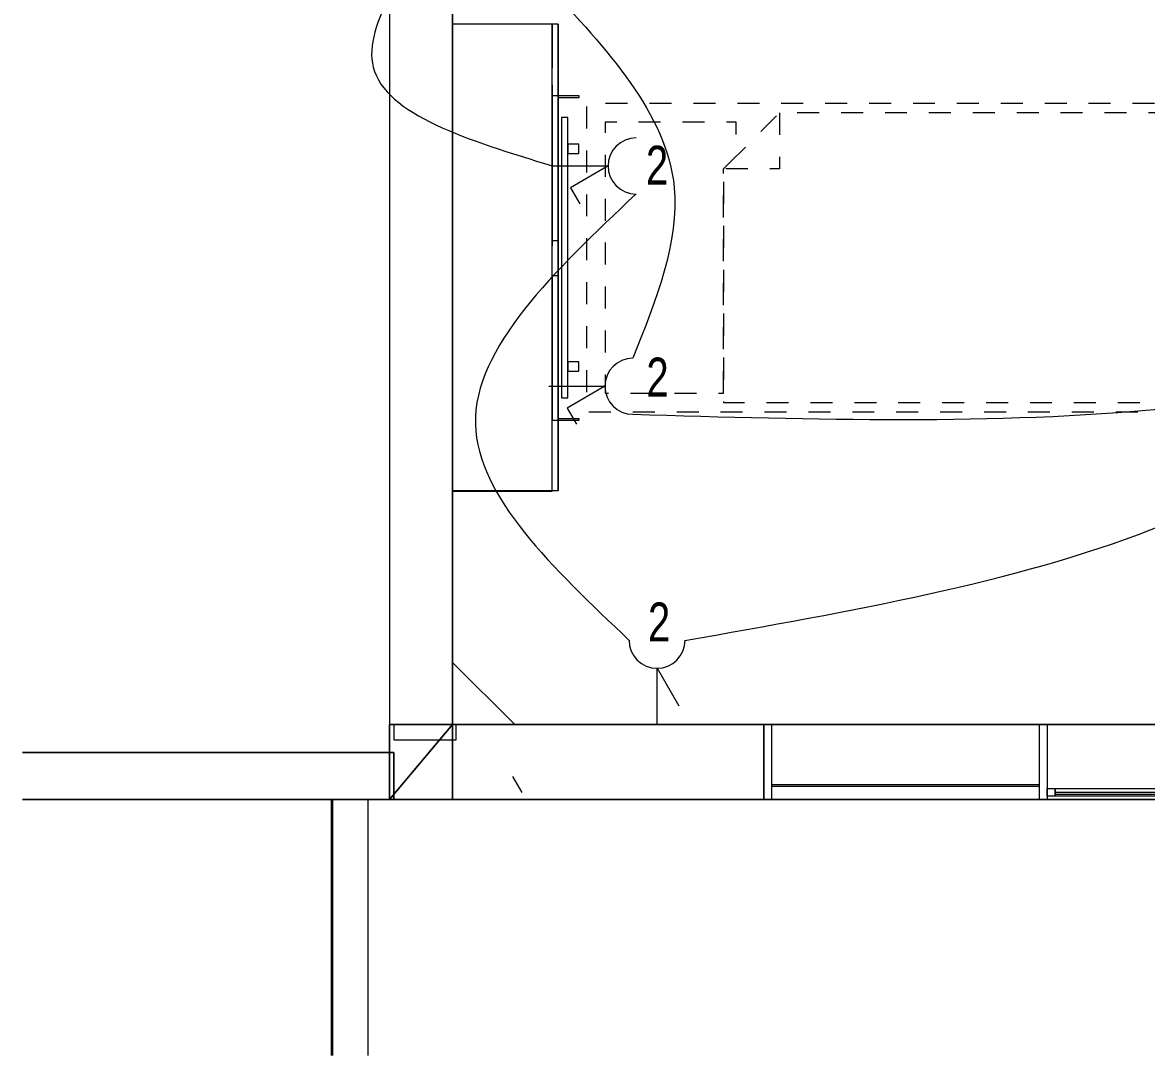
# Model space of a CAD drawing. Header units: millimetres. Extents: x -12392 to 16131, y -4930 to 15514.
# Drawn here: x -12392 to -8780, y -4930 to -1611 of the extents above; entities that cross this region are included whole.
import ezdxf

# ---------------------------------------------------------------- set-up
doc = ezdxf.new("R2010")
doc.units = ezdxf.units.MM
doc.linetypes.add('IMPORT-Hidden Line', pattern=[195.611112, 141.111112, -54.5])
doc.linetypes.add('IMPORT-Small Dashed', pattern=[141.111111, 70.555556, -70.555556])
for name, color, linetype, lineweight in [('0_Pen_No__1', 250, 'Continuous', 13), ('0_Pen_No__195', 252, 'Continuous', 13), ('0_Pen_No__40', 130, 'Continuous', 35), ('A-Des_ Fittings Joinery_Pen_No__81', 251, 'Continuous', 18), ('A-Des_ Furniture_Pen_No__81', 251, 'Continuous', 18), ('A-Des_ Walls', 250, 'Continuous', 13), ('A-Des_ Walls_Pen_No__216', 7, 'Continuous', 18), ('A-Des_ Walls_Pen_No__81', 251, 'Continuous', 18), ('Essential Power - MEC1', 1, 'Continuous', 13), ('L06 Enlarged Ground Proposed Plan 01_GFEnlarged Proposed Plan 01_dwg', 8, 'Continuous', 13), ('New_A-Des_ Floors_Pen_No__89', 7, 'Continuous', 18), ('New_A-Des_ Walls_Pen_No__27', 7, 'Continuous', 18), ('New_A-Des_ Zones_Pen_No__94', 7, 'Continuous', 18), ('New_ARCHICAD Windows_Pen_No__181', 90, 'Continuous', 5), ('New_ARCHICAD Windows_Pen_No__3', 7, 'Continuous', 18), ('Non-Essential Power - MEC', 10, 'Continuous', 13)]:
    doc.layers.add(name, color=color, linetype=linetype, lineweight=lineweight)
doc.styles.add('Arial Narrow', font='ARIALN.TTF', dxfattribs={"width": 0.9, "height": 125})

# ---------------------------------------------------------------- blocks, each defined once
blk = doc.blocks.new('L06 Enlarged Ground Proposed Plan 01_GFEnlarged Proposed Plan 01_dwg_Slab_40_1-12186624-NEW GROUND FLOOR LAYOUT - ELECTRICAL PROPOSED PLAN 01')
at = {"layer": 'A-Des_ Fittings Joinery_Pen_No__81', "color": 254, "flags": 128}
blk.add_lwpolyline([(-11010.3, -3116.7), (-10690.3, -3116.7), (-10690.3, -1616.7), (-11010.3, -1616.7)], close=True, dxfattribs=at)
blk = doc.blocks.new('L06 Enlarged Ground Proposed Plan 01_GFEnlarged Proposed Plan 01_dwg_Wall_11_1-12186646-NEW GROUND FLOOR LAYOUT - ELECTRICAL PROPOSED PLAN 01')
at = {"layer": 'A-Des_ Walls', "color": 10, "flags": 128}
blk.add_lwpolyline([(-11010.3, -3866.7), (-11010.3, 1133.3), (-11213.3, 1133.3), (-11213.3, -3866.7)], close=True, dxfattribs=at)
at = {"layer": 'A-Des_ Walls_Pen_No__81', "color": 254}
for p, q in [((-11213.3, 1133.3), (-11213.3, -3866.7)), ((-11010.3, -3866.7), (-11010.3, 1133.3))]:
    blk.add_line(p, q, dxfattribs=at)
blk = doc.blocks.new('L06 Enlarged Ground Proposed Plan 01_GFEnlarged Proposed Plan 01_dwg_CI Tools Window-12186650-NEW GROUND FLOOR LAYOUT - ELECTRICAL PROPOSED PLAN 01')
at = {"layer": 'New_ARCHICAD Windows_Pen_No__181', "color": 53}
for p, q in [((-9985.3, -4058.7), (-9124.1, -4058.7)), ((-9985.3, -4064.7), (-9124.1, -4064.7)), ((-7326.6, -4058.7), (-6465.3, -4058.7)), ((-7326.6, -4064.7), (-6465.3, -4064.7)), ((-9074.1, -4083.7), (-8262.8, -4083.7)), ((-9074.1, -4089.7), (-8262.8, -4089.7)), ((-8187.8, -4083.7), (-7376.6, -4083.7)), ((-8187.8, -4089.7), (-7376.6, -4089.7))]:
    blk.add_line(p, q, dxfattribs=at)
at = {"layer": 'New_ARCHICAD Windows_Pen_No__3', "color": 253}
for p, q in [((-9985.3, -3866.7), (-6465.3, -3866.7)), ((-6465.3, -4106.7), (-9985.3, -4106.7))]:
    blk.add_line(p, q, dxfattribs=at)
at = {"layer": 'New_ARCHICAD Windows_Pen_No__3', "color": 253, "flags": 128}
for points in [[(-10010.3, -4106.7), (-10010.3, -3866.7), (-9985.3, -3866.7), (-9985.3, -4106.7)], [(-9124.1, -4106.7), (-9124.1, -3866.7), (-9099.1, -3866.7), (-9099.1, -4106.7)], [(-8237.8, -4106.7), (-8237.8, -3866.7), (-8212.8, -3866.7), (-8212.8, -4106.7)], [(-7351.6, -4106.7), (-7351.6, -3866.7), (-7326.6, -3866.7), (-7326.6, -4106.7)], [(-6440.3, -4106.7), (-6440.3, -3866.7), (-6465.3, -3866.7), (-6465.3, -4106.7)]]:
    blk.add_lwpolyline(points, close=True, dxfattribs=at)
for points in [[(-8262.8, -4071.7), (-8237.8, -4071.7), (-8237.8, -4096.7), (-8262.8, -4096.7), (-8262.8, -4071.7), (-8237.8, -4071.7), (-8237.8, -4096.7), (-8262.8, -4096.7), (-9074.1, -4096.7), (-9099.1, -4096.7), (-9099.1, -4071.7), (-9074.1, -4071.7), (-9074.1, -4096.7), (-9099.1, -4096.7), (-9099.1, -4071.7), (-9074.1, -4071.7)], [(-9074.1, -4096.7), (-9074.1, -4071.7), (-8262.8, -4071.7), (-8262.8, -4096.7)], [(-7376.6, -4071.7), (-7351.6, -4071.7), (-7351.6, -4096.7), (-7376.6, -4096.7), (-7376.6, -4071.7), (-7351.6, -4071.7), (-7351.6, -4096.7), (-7376.6, -4096.7), (-8187.8, -4096.7), (-8212.8, -4096.7), (-8212.8, -4071.7), (-8187.8, -4071.7), (-8187.8, -4096.7), (-8212.8, -4096.7), (-8212.8, -4071.7), (-8187.8, -4071.7)], [(-8187.8, -4096.7), (-8187.8, -4071.7), (-7376.6, -4071.7), (-7376.6, -4096.7)]]:
    blk.add_lwpolyline(points, dxfattribs=at)
blk = doc.blocks.new('L06 Enlarged Ground Proposed Plan 01_GFEnlarged Proposed Plan 01_dwg_Wall_13_1-12186657-NEW GROUND FLOOR LAYOUT - ELECTRICAL PROPOSED PLAN 01')
at = {"layer": 'A-Des_ Walls', "color": 10, "flags": 128}
for points in [[(-11213.3, -3866.7), (-11213.3, -4106.7), (-11010.3, -3866.7)], [(-11010.3, -3866.7), (-11213.3, -4106.7), (-11010.3, -4106.7)], [(-11010.3, -4106.7), (-10010.3, -4106.7), (-10010.3, -4056.7), (-10010.3, -4006.7), (-10010.3, -3866.7), (-11010.3, -3866.7)], [(-10010.3, -3866.7), (-10010.3, -4106.7), (-8225.3, -4106.7), (-8225.3, -3866.7)]]:
    blk.add_lwpolyline(points, close=True, dxfattribs=at)
at = {"layer": 'A-Des_ Walls_Pen_No__81', "color": 254}
blk.add_line((-10010.3, -3866.7), (-11010.3, -3866.7), dxfattribs=at)
at = {"layer": 'A-Des_ Walls_Pen_No__81', "color": 254, "flags": 128}
blk.add_lwpolyline([(-10010.3, -4106.7), (-11213.3, -4106.7), (-11213.3, -3866.7)], dxfattribs=at)
at = {"layer": 'New_A-Des_ Walls_Pen_No__27', "color": 253, "flags": 128}
blk.add_lwpolyline([(-10010.3, -3866.7), (-10010.3, -4006.7), (-10010.3, -4056.7), (-10010.3, -4106.7)], dxfattribs=at)
blk.add_blockref('L06 Enlarged Ground Proposed Plan 01_GFEnlarged Proposed Plan 01_dwg_CI Tools Window-12186650-NEW GROUND FLOOR LAYOUT - ELECTRICAL PROPOSED PLAN 01', (0, 0))
blk = doc.blocks.new('L06 Enlarged Ground Proposed Plan 01_GFEnlarged Proposed Plan 01_dwg_Wall_97_1-12186781-NEW GROUND FLOOR LAYOUT - ELECTRICAL PROPOSED PLAN 01')
at = {"layer": 'A-Des_ Walls', "color": 10, "flags": 128}
blk.add_lwpolyline([(-12392.4, -4106.7), (-11199, -4106.7), (-11199, -3956.7), (-12392.4, -3956.7)], dxfattribs=at)
at = {"layer": 'A-Des_ Walls_Pen_No__81', "color": 254, "flags": 128}
blk.add_lwpolyline([(-12392.4, -3956.7), (-11199, -3956.7), (-11199, -4106.7), (-12392.4, -4106.7)], dxfattribs=at)
blk = doc.blocks.new('L06 Enlarged Ground Proposed Plan 01_GFEnlarged Proposed Plan 01_dwg_Wall_98_1-12186782-NEW GROUND FLOOR LAYOUT - ELECTRICAL PROPOSED PLAN 01')
at = {"layer": 'A-Des_ Walls', "color": 10, "flags": 128}
blk.add_lwpolyline([(-10999, -3915.2), (-10999, -3866.7), (-11199, -3866.7), (-11199, -3915.2)], close=True, dxfattribs=at)
at = {"layer": 'A-Des_ Walls_Pen_No__81', "color": 254, "flags": 128}
blk.add_lwpolyline([(-11199, -3866.7), (-11199, -3915.2), (-10999, -3915.2), (-10999, -3866.7)], dxfattribs=at)
blk = doc.blocks.new('L06 Enlarged Ground Proposed Plan 01_GFEnlarged Proposed Plan 01_dwg_Wall_140_1-12186833-NEW GROUND FLOOR LAYOUT - ELECTRICAL PROPOSED PLAN 01')
at = {"layer": 'A-Des_ Fittings Joinery_Pen_No__81', "color": 254, "flags": 128}
blk.add_lwpolyline([(-10659.6, -1916.7), (-10659.6, -2816.7), (-10639.6, -2816.7), (-10639.6, -1916.7)], close=True, dxfattribs=at)
blk = doc.blocks.new('L06 Enlarged Ground Proposed Plan 01_GFEnlarged Proposed Plan 01_dwg_Wall_141_1-12186834-NEW GROUND FLOOR LAYOUT - ELECTRICAL PROPOSED PLAN 01')
at = {"layer": 'A-Des_ Fittings Joinery_Pen_No__81', "color": 254, "flags": 128}
blk.add_lwpolyline([(-10690.3, -2425.2), (-10690.3, -2889.2), (-10670.3, -2889.2), (-10670.3, -2425.2)], close=True, dxfattribs=at)
blk = doc.blocks.new('L06 Enlarged Ground Proposed Plan 01_GFEnlarged Proposed Plan 01_dwg_Wall_142_1-12186835-NEW GROUND FLOOR LAYOUT - ELECTRICAL PROPOSED PLAN 01')
at = {"layer": 'A-Des_ Fittings Joinery_Pen_No__81', "color": 254, "flags": 128}
blk.add_lwpolyline([(-10670.3, -2889.2), (-10603.4, -2889.2), (-10603.4, -2884.2), (-10670.3, -2884.2)], close=True, dxfattribs=at)
blk = doc.blocks.new('L06 Enlarged Ground Proposed Plan 01_GFEnlarged Proposed Plan 01_dwg_Wall_143_1-12186836-NEW GROUND FLOOR LAYOUT - ELECTRICAL PROPOSED PLAN 01')
at = {"layer": 'A-Des_ Fittings Joinery_Pen_No__81', "color": 254, "flags": 128}
blk.add_lwpolyline([(-10670.3, -2311.2), (-10670.3, -1847.2), (-10690.3, -1847.2), (-10690.3, -2311.2)], close=True, dxfattribs=at)
blk = doc.blocks.new('L06 Enlarged Ground Proposed Plan 01_GFEnlarged Proposed Plan 01_dwg_Wall_144_1-12186837-NEW GROUND FLOOR LAYOUT - ELECTRICAL PROPOSED PLAN 01')
at = {"layer": 'A-Des_ Fittings Joinery_Pen_No__81', "color": 254, "flags": 128}
blk.add_lwpolyline([(-10670.3, -1852.2), (-10603.4, -1852.2), (-10603.4, -1847.2), (-10670.3, -1847.2)], close=True, dxfattribs=at)
blk = doc.blocks.new('L06 Enlarged Ground Proposed Plan 01_GFEnlarged Proposed Plan 01_dwg_Wall_145_1-12186838-NEW GROUND FLOOR LAYOUT - ELECTRICAL PROPOSED PLAN 01')
at = {"layer": 'A-Des_ Fittings Joinery_Pen_No__81', "color": 254, "flags": 128}
blk.add_lwpolyline([(-10604.3, -2701.7), (-10639.6, -2701.7), (-10639.6, -2731.7), (-10604.3, -2731.7)], close=True, dxfattribs=at)
blk = doc.blocks.new('L06 Enlarged Ground Proposed Plan 01_GFEnlarged Proposed Plan 01_dwg_Wall_146_1-12186839-NEW GROUND FLOOR LAYOUT - ELECTRICAL PROPOSED PLAN 01')
at = {"layer": 'A-Des_ Fittings Joinery_Pen_No__81', "color": 254, "flags": 128}
blk.add_lwpolyline([(-10604.3, -2001.7), (-10639.6, -2001.7), (-10639.6, -2031.7), (-10604.3, -2031.7)], close=True, dxfattribs=at)
blk = doc.blocks.new('L06 Enlarged Ground Proposed Plan 01_GFEnlarged Proposed Plan 01_dwg_Hospital Bed 24_54__1-12186908-NEW GROUND FLOOR LAYOUT - ELECTRICAL PROPOSED PLAN 01')
at = {"layer": 'A-Des_ Furniture_Pen_No__81', "color": 254, "linetype": 'IMPORT-Small Dashed', "flags": 128}
for points in [[(-8474.3, -2861.7), (-8474.3, -1871.7), (-10579.3, -1871.7), (-10579.3, -2861.7)], [(-8504.3, -2831.7), (-8504.3, -1901.7), (-9959.3, -1901.7), (-10139.3, -2081.7), (-10139.3, -2831.7)], [(-10139.3, -2801.7), (-10139.3, -2081.7), (-10099.3, -2041.7), (-10099.3, -1931.7), (-10519.3, -1931.7), (-10519.3, -2801.7)]]:
    blk.add_lwpolyline(points, close=True, dxfattribs=at)
blk.add_lwpolyline([(-9959.3, -1901.7), (-9959.3, -2081.7), (-10139.3, -2081.7)], dxfattribs=at)
blk = doc.blocks.new('L06 Enlarged Ground Proposed Plan 01_GFEnlarged Proposed Plan 01_dwg_Slab_66_1-12187157-NEW GROUND FLOOR LAYOUT - ELECTRICAL PROPOSED PLAN 01')
at = {"layer": 'New_A-Des_ Floors_Pen_No__89', "color": 253, "flags": 128}
blk.add_lwpolyline([(-11281.4, -4929.5), (-11281.4, -4106.7), (12066.4, -4106.7)], dxfattribs=at)
blk = doc.blocks.new('L06 Enlarged Ground Proposed Plan 01_GFEnlarged Proposed Plan 01_dwg_Cadimage Cabinet_223__1-12187253-NEW GROUND FLOOR LAYOUT - ELECTRICAL PROPOSED PLAN 01')
at = {"layer": 'A-Des_ Fittings Joinery_Pen_No__81', "color": 254, "linetype": 'IMPORT-Hidden Line'}
for p, q in [((-11010.3, -3116.2), (-11010.3, -2741.7)), ((-10690.3, -3116.2), (-10690.3, -2741.7))]:
    blk.add_line(p, q, dxfattribs=at)
at = {"layer": 'A-Des_ Fittings Joinery_Pen_No__81', "color": 254, "flags": 128}
blk.add_lwpolyline([(-10670.3, -3116.2), (-10670.3, -2741.7), (-10670.3, -3116.2), (-11010.3, -3116.2), (-11010.3, -2741.7)], dxfattribs=at)
blk = doc.blocks.new('L06 Enlarged Ground Proposed Plan 01_GFEnlarged Proposed Plan 01_dwg_Cadimage Cabinet_224__1-12187254-NEW GROUND FLOOR LAYOUT - ELECTRICAL PROPOSED PLAN 01')
at = {"layer": 'A-Des_ Fittings Joinery_Pen_No__81', "color": 254, "linetype": 'IMPORT-Hidden Line'}
for p, q in [((-11010.3, -2741.7), (-11010.3, -2366.7)), ((-10690.3, -2741.7), (-10690.3, -2366.7))]:
    blk.add_line(p, q, dxfattribs=at)
at = {"layer": 'A-Des_ Fittings Joinery_Pen_No__81', "color": 254}
blk.add_line((-11010.3, -2741.7), (-11010.3, -2366.7), dxfattribs=at)
at = {"layer": 'A-Des_ Fittings Joinery_Pen_No__81', "color": 254, "flags": 128}
blk.add_lwpolyline([(-10670.3, -2366.7), (-10670.3, -2741.7)], close=True, dxfattribs=at)
blk = doc.blocks.new('L06 Enlarged Ground Proposed Plan 01_GFEnlarged Proposed Plan 01_dwg_Cadimage Cabinet_225__1-12187255-NEW GROUND FLOOR LAYOUT - ELECTRICAL PROPOSED PLAN 01')
at = {"layer": 'A-Des_ Fittings Joinery_Pen_No__81', "color": 254, "linetype": 'IMPORT-Hidden Line'}
for p, q in [((-11010.3, -1616.7), (-11010.3, -1991.7)), ((-10690.3, -1616.7), (-10690.3, -1991.7))]:
    blk.add_line(p, q, dxfattribs=at)
at = {"layer": 'A-Des_ Fittings Joinery_Pen_No__81', "color": 254, "flags": 128}
blk.add_lwpolyline([(-10670.3, -1616.7), (-10670.3, -1991.7), (-10670.3, -1616.7), (-11010.3, -1616.7), (-11010.3, -1991.7)], dxfattribs=at)
blk = doc.blocks.new('L06 Enlarged Ground Proposed Plan 01_GFEnlarged Proposed Plan 01_dwg_Cadimage Cabinet_226__1-12187256-NEW GROUND FLOOR LAYOUT - ELECTRICAL PROPOSED PLAN 01')
at = {"layer": 'A-Des_ Fittings Joinery_Pen_No__81', "color": 254, "linetype": 'IMPORT-Hidden Line'}
for p, q in [((-11010.3, -1991.7), (-11010.3, -2366.7)), ((-10690.3, -1991.7), (-10690.3, -2366.7))]:
    blk.add_line(p, q, dxfattribs=at)
at = {"layer": 'A-Des_ Fittings Joinery_Pen_No__81', "color": 254}
blk.add_line((-11010.3, -1991.7), (-11010.3, -2366.7), dxfattribs=at)
at = {"layer": 'A-Des_ Fittings Joinery_Pen_No__81', "color": 254, "flags": 128}
blk.add_lwpolyline([(-10670.3, -2366.7), (-10670.3, -1991.7)], close=True, dxfattribs=at)
blk = doc.blocks.new('L06 Enlarged Ground Proposed Plan 01_GFEnlarged Proposed Plan 01_dwg-12095837-NEW GROUND FLOOR LAYOUT - ELECTRICAL PROPOSED PLAN 01')
at = {"layer": '0_Pen_No__1', "color": 9}
blk.add_line((-10810.3, -3866.7), (-11010.3, -3666.7), dxfattribs=at)
at = {"layer": '0_Pen_No__195', "color": 9}
blk.add_line((-10010.3, -3866.7), (-6440.3, -3866.7), dxfattribs=at)
at = {"layer": '0_Pen_No__40', "color": 133}
blk.add_line((-11398.1, -4106.7), (-11398.1, -4929.5), dxfattribs=at)
at = {"layer": 'A-Des_ Walls_Pen_No__216', "color": 253, "flags": 128}
blk.add_lwpolyline([(-10810.3, -3866.7), (-11010.3, -3666.7), (-11010.3, -3866.7)], close=True, dxfattribs=at)
at = {"layer": 'New_A-Des_ Zones_Pen_No__94', "color": 253, "flags": 128}
blk.add_lwpolyline([(-11010.3, 1133.3), (-11010.3, -3866.7), (-5440.3, -3866.7), (-5440.3, -1116.7), (-7330.3, -1116.7), (-7330.3, -1936.7), (-7450.3, -1936.7), (-7450.3, -1116.7), (-7450.3, 1133.3)], close=True, dxfattribs=at)
for name in ['L06 Enlarged Ground Proposed Plan 01_GFEnlarged Proposed Plan 01_dwg_Wall_11_1-12186646-NEW GROUND FLOOR LAYOUT - ELECTRICAL PROPOSED PLAN 01', 'L06 Enlarged Ground Proposed Plan 01_GFEnlarged Proposed Plan 01_dwg_Slab_40_1-12186624-NEW GROUND FLOOR LAYOUT - ELECTRICAL PROPOSED PLAN 01', 'L06 Enlarged Ground Proposed Plan 01_GFEnlarged Proposed Plan 01_dwg_Cadimage Cabinet_225__1-12187255-NEW GROUND FLOOR LAYOUT - ELECTRICAL PROPOSED PLAN 01', 'L06 Enlarged Ground Proposed Plan 01_GFEnlarged Proposed Plan 01_dwg_Wall_143_1-12186836-NEW GROUND FLOOR LAYOUT - ELECTRICAL PROPOSED PLAN 01', 'L06 Enlarged Ground Proposed Plan 01_GFEnlarged Proposed Plan 01_dwg_Wall_144_1-12186837-NEW GROUND FLOOR LAYOUT - ELECTRICAL PROPOSED PLAN 01', 'L06 Enlarged Ground Proposed Plan 01_GFEnlarged Proposed Plan 01_dwg_Hospital Bed 24_54__1-12186908-NEW GROUND FLOOR LAYOUT - ELECTRICAL PROPOSED PLAN 01', 'L06 Enlarged Ground Proposed Plan 01_GFEnlarged Proposed Plan 01_dwg_Wall_140_1-12186833-NEW GROUND FLOOR LAYOUT - ELECTRICAL PROPOSED PLAN 01', 'L06 Enlarged Ground Proposed Plan 01_GFEnlarged Proposed Plan 01_dwg_Cadimage Cabinet_226__1-12187256-NEW GROUND FLOOR LAYOUT - ELECTRICAL PROPOSED PLAN 01', 'L06 Enlarged Ground Proposed Plan 01_GFEnlarged Proposed Plan 01_dwg_Wall_146_1-12186839-NEW GROUND FLOOR LAYOUT - ELECTRICAL PROPOSED PLAN 01', 'L06 Enlarged Ground Proposed Plan 01_GFEnlarged Proposed Plan 01_dwg_Cadimage Cabinet_224__1-12187254-NEW GROUND FLOOR LAYOUT - ELECTRICAL PROPOSED PLAN 01', 'L06 Enlarged Ground Proposed Plan 01_GFEnlarged Proposed Plan 01_dwg_Wall_141_1-12186834-NEW GROUND FLOOR LAYOUT - ELECTRICAL PROPOSED PLAN 01', 'L06 Enlarged Ground Proposed Plan 01_GFEnlarged Proposed Plan 01_dwg_Wall_145_1-12186838-NEW GROUND FLOOR LAYOUT - ELECTRICAL PROPOSED PLAN 01', 'L06 Enlarged Ground Proposed Plan 01_GFEnlarged Proposed Plan 01_dwg_Cadimage Cabinet_223__1-12187253-NEW GROUND FLOOR LAYOUT - ELECTRICAL PROPOSED PLAN 01', 'L06 Enlarged Ground Proposed Plan 01_GFEnlarged Proposed Plan 01_dwg_Wall_142_1-12186835-NEW GROUND FLOOR LAYOUT - ELECTRICAL PROPOSED PLAN 01', 'L06 Enlarged Ground Proposed Plan 01_GFEnlarged Proposed Plan 01_dwg_Wall_13_1-12186657-NEW GROUND FLOOR LAYOUT - ELECTRICAL PROPOSED PLAN 01', 'L06 Enlarged Ground Proposed Plan 01_GFEnlarged Proposed Plan 01_dwg_Wall_98_1-12186782-NEW GROUND FLOOR LAYOUT - ELECTRICAL PROPOSED PLAN 01', 'L06 Enlarged Ground Proposed Plan 01_GFEnlarged Proposed Plan 01_dwg_Wall_97_1-12186781-NEW GROUND FLOOR LAYOUT - ELECTRICAL PROPOSED PLAN 01', 'L06 Enlarged Ground Proposed Plan 01_GFEnlarged Proposed Plan 01_dwg_Slab_66_1-12187157-NEW GROUND FLOOR LAYOUT - ELECTRICAL PROPOSED PLAN 01']:
    blk.add_blockref(name, (0, 0))

msp = doc.modelspace()

# ---------------------------------------------------------------- linework, layer by layer
at = {"layer": 'Essential Power - MEC1', "lineweight": 18}
for p, q in [((-10700.7, -2779.8), (-10520.7, -2779.8)), ((-10520.7, -2779.8), (-10642, -2849.8)), ((-10642, -2849.8), (-10612, -2901.7)), ((-10817.7, -4033.1), (-10787.7, -4085))]:
    msp.add_line(p, q, dxfattribs=at)
msp.add_arc((-10430.7, -2779.8), 90, 90, 270, dxfattribs=at)
at = {"layer": 'Essential Power - MEC1'}
for points in [[(-10430.8, -2869.8), (-7198.8, -2410.1), (-5920.7, -1267.2)], [(-10708.9, -1488.6), (-10297.9, -2141.3), (-10431, -2689.7)]]:
    msp.add_spline(points, degree=3, dxfattribs=at)
at = {"layer": 'Non-Essential Power - MEC', "lineweight": 18}
for p, q in [((-10690.5, -2072.3), (-10510.5, -2072.3)), ((-10510.5, -2072.3), (-10631.7, -2142.3)), ((-10631.7, -2142.3), (-10601.7, -2194.3)), ((-10353, -3865.6), (-10353, -3685.6)), ((-10353, -3685.6), (-10283, -3806.8))]:
    msp.add_line(p, q, dxfattribs=at)
for centre, start, end in [((-10420.5, -2072.3), 90, 270), ((-10353, -3595.6), 180, 0)]:
    msp.add_arc(centre, 90, start, end, dxfattribs=at)
at = {"layer": 'Non-Essential Power - MEC'}
for points in [[(-11006, -1230.6), (-11265.1, -1754.6), (-10690, -2071.8)], [(-10263.9, -3596.4), (-7841, -2431.1), (-7721.8, -1875.4)], [(-10420.9, -2162.6), (-10936.9, -2901.5), (-10442.4, -3596)]]:
    msp.add_spline(points, degree=3, dxfattribs=at)

# ---------------------------------------------------------------- block references
at = {"layer": 'L06 Enlarged Ground Proposed Plan 01_GFEnlarged Proposed Plan 01_dwg', "color": 253, "lineweight": 18}
msp.add_blockref('L06 Enlarged Ground Proposed Plan 01_GFEnlarged Proposed Plan 01_dwg-12095837-NEW GROUND FLOOR LAYOUT - ELECTRICAL PROPOSED PLAN 01', (0, 0), dxfattribs=at)

# ---------------------------------------------------------------- texts
at = {"layer": 'Essential Power - MEC1', "color": 1, "insert": (-10387.4, -2688), "char_height": 125, "width": 86.582, "attachment_point": 1, "style": 'Arial Narrow'}
msp.add_mtext('2', dxfattribs=at)
at = {"layer": 'Non-Essential Power - MEC', "color": 1, "char_height": 125, "width": 86.582, "attachment_point": 1, "style": 'Arial Narrow'}
for insert in [(-10388.8, -2007.3), (-10382.3, -3474.5)]:
    msp.add_mtext('2', dxfattribs=dict(at, insert=insert))

doc.saveas('drawing.dxf')
